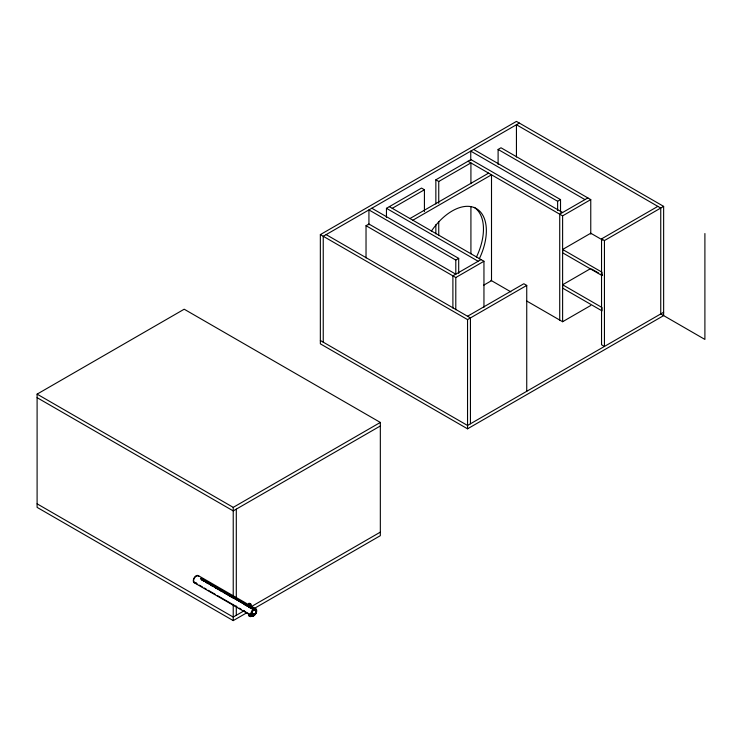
<?xml version="1.0" encoding="UTF-8"?>
<svg xmlns="http://www.w3.org/2000/svg" width="742" height="742" viewBox="0 0 742 742"><rect width="100%" height="100%" fill="white"/><g stroke="black" fill="none" stroke-linecap="round" stroke-linejoin="round"><path stroke-width="1.11" d="M470.753 160.328L470.753 151.118L557.622 201.267L560.525 199.598L560.525 212.258M498.105 164.409L498.105 149.448L500.998 147.779L590.762 199.598L590.762 234.129M557.622 210.478L557.622 201.267M559.718 320.062L559.718 214.178L587.868 197.929M526.829 301.076L562.612 321.731L562.612 215.857L590.762 199.598M657.848 206.378L601.539 238.887L601.539 344.77L604.442 346.44L604.442 240.556L663.636 206.378L663.636 315.6L467.543 428.82L320.349 343.834L320.349 234.611L516.441 121.4L663.636 206.378M253.198 615.35L253.272 614.302L253.133 615.61M253.198 614.673L253.272 615.322L253.3 614.311M253.133 608.19L253.198 608.969M253.133 608.718L253.365 608.255M200.488 578.936L200.971 578.287L254.191 608.867A4.1 2.365 -60 0 1 256.713 610.722A4.1 2.365 -60 0 1 254.191 615.498L253.263 616.055M256.305 611.733A3.636 2.105 -60 0 0 254.154 609.256L253.476 609.646A3.636 2.105 -60 0 0 251.241 613.884A3.636 2.105 -60 0 0 253.476 615.535L254.154 615.155A3.636 2.105 -60 0 0 256.046 612.595M253.514 609.915L253.578 610.249A2.847 1.642 -60 0 0 251.826 613.263L251.501 613.393A3.302 1.901 -60 0 1 253.514 609.915A3.413 1.966 0 0 1 256.268 612.623A3.413 1.966 0 0 1 251.037 613.43M252.085 613.81L254.079 614.562A2.847 1.642 -60 0 0 255.239 613.235M254.061 614.951L254.126 614.905A3.302 1.901 -60 0 0 255.471 613.365M253.272 616.055L253.486 615.925A4.1 2.365 -60 0 1 250.917 614.07A4.1 2.365 -60 0 1 253.439 609.303L254.061 608.932L200.971 578.287M247.244 612.512L233.229 620.6L37.1 507.37L37.1 394.132L184.201 309.21L380.331 422.439L380.331 535.678L254.246 608.468M519.335 123.07L323.243 236.29L323.243 342.164M386.461 217.536L386.461 208.326L421.53 188.078L424.424 189.757L424.424 211.618M435.851 203.985L435.851 179.814L470.92 159.567L562.612 212.509M392.249 208.326L424.424 189.757M435.851 179.814L438.745 181.484L470.92 162.915L470.92 183.626M366.029 257.919L366.029 225.698L368.932 224.028L455.792 274.178M409.946 218.547L488.616 173.127M412.849 220.216L491.51 174.806L491.51 280.68L483.543 285.28M368.932 224.872L368.932 209.912L455.792 260.062L458.695 258.392L458.695 273.353M481.048 259.598L452.898 275.848L452.898 308.078M366.029 225.698L455.792 277.527L483.951 261.267L483.951 307.309M562.612 249.479L602.022 272.231L602.022 275.57L562.612 252.818L562.612 249.479L590.762 233.22L602.587 240.046M467.543 316.25L523.843 283.741L526.737 285.42L526.737 391.294M320.349 234.611L467.543 319.598L526.737 285.42M562.612 284.77L602.022 307.522L602.022 310.87L562.612 288.109L562.612 284.77L590.762 268.511M37.1 394.132L233.229 507.37L380.331 422.439M380.331 425.982L233.229 510.904L37.1 397.666M562.612 321.731L590.762 305.481M663.636 312.261L467.543 425.472L320.349 340.495M248.7 606.78L249.145 603.181L250.926 604.211L250.926 607.55M248.7 603.432L250.926 604.211M244.239 610.712L233.229 617.066L37.1 503.827M251.241 606.668L380.331 532.135M253.847 609.933L256.129 610.722A3.302 1.901 -60 0 0 254.126 609.562L201.536 579.53M248.7 615.693L250.926 616.463L248.7 615.693L248.7 613.467M201.536 579.91L201.778 579.409M253.551 614.868L253.578 615.229A3.302 1.901 -60 0 1 251.501 614.098L251.826 613.866A2.847 1.642 -60 0 0 253.551 614.868L251.603 613.717M250.703 606.9L252.837 607.438M498.105 149.448L584.974 199.598M473.656 149.448L560.525 199.598M468.026 161.246L562.612 215.857M601.539 238.887L604.442 240.556M591.745 269.086L598.646 273.065M600.621 274.206L602.587 275.338M389.355 206.656L483.951 261.267M386.461 208.326L478.154 261.267M371.825 208.233L458.695 258.392M490.944 280.355L510.876 291.866M326.137 234.611L470.437 317.919L470.437 423.803M198.225 575.569L248.904 604.832M250.898 605.982L255.86 608.848M200.488 578.565L253.578 609.581M254.163 609.748L256.138 610.889M201.49 579.511L214.596 587.191M215.514 587.608L252.577 609.006M202.278 580.263L204.254 581.403M206.23 582.535L208.196 583.676M211.155 585.382L213.13 586.523M215.106 587.664L217.072 588.805M219.048 589.946L222.006 591.652M223.982 592.793L225.958 593.934M227.924 595.065L232.858 597.913M244.693 604.749L246.669 605.889M248.644 607.03L250.62 608.171M252.085 613.439L254.061 614.58M252.447 614.283L254.061 615.582M195.35 582.841L197.335 583.991M199.32 585.141L202.306 586.857M204.291 588.007L206.276 589.157M208.27 590.307L215.226 594.323M217.211 595.464L237.088 606.947M239.072 608.088L241.067 609.238M243.051 610.388L246.038 612.104M248.023 613.254L250.008 614.404M194.126 582.665L251.77 615.943M255.814 611.074L255.814 610.963A2.847 1.642 -60 0 0 254.079 609.961L254.061 609.599M704.9 233.544L704.9 339.428L660.742 313.931L660.742 208.048L516.441 124.739L516.441 156.97M470.92 206.647L470.92 253.829M467.543 319.598L467.543 428.82M455.792 260.062L455.792 273.872M455.792 277.527L455.792 309.748M438.745 181.484L438.745 203.354M438.745 221.765L438.745 235.576M435.851 224.696L435.851 233.906M253.578 615.86L251.965 614.933M250.481 604.461L250.481 607.809M250.481 614.497L250.481 616.723M236.299 509.133L236.299 597.987M236.299 606.066L236.299 615.294M233.229 507.37L233.229 596.29M233.229 604.368L233.229 620.6M255.526 610.759A3.413 1.966 0 0 1 255.684 613.448A3.413 1.966 0 0 1 251.037 613.708M253.996 610.249A3.413 1.966 0 0 1 254.423 610.323M256.073 611.807A3.302 1.901 -60 0 0 256.129 611.427L255.814 611.566A2.847 1.642 -60 0 1 255.758 611.89M255.832 612.595A3.302 1.901 -60 0 1 255.665 612.985M196.342 582.915A3.302 1.901 -60 0 1 196.092 582.86M195.063 582.85A4.1 2.365 -60 0 1 194.126 577.935A4.1 2.365 -60 0 1 198.847 576.293M194.135 578.491A3.636 2.105 -60 0 1 198.216 576.126M194.886 582.433A3.636 2.105 -60 0 1 194.135 582.108M193.95 581.895A3.636 2.105 -60 0 1 193.95 578.918M431.362 231.152A48.341 27.908 -60 0 1 476.345 208.585A48.341 27.908 -60 0 1 479.295 258.819M474.231 207.389A48.341 27.908 -60 0 1 476.401 257.149M252.447 608.004L251.965 608.653L252.447 608.004"/></g></svg>
